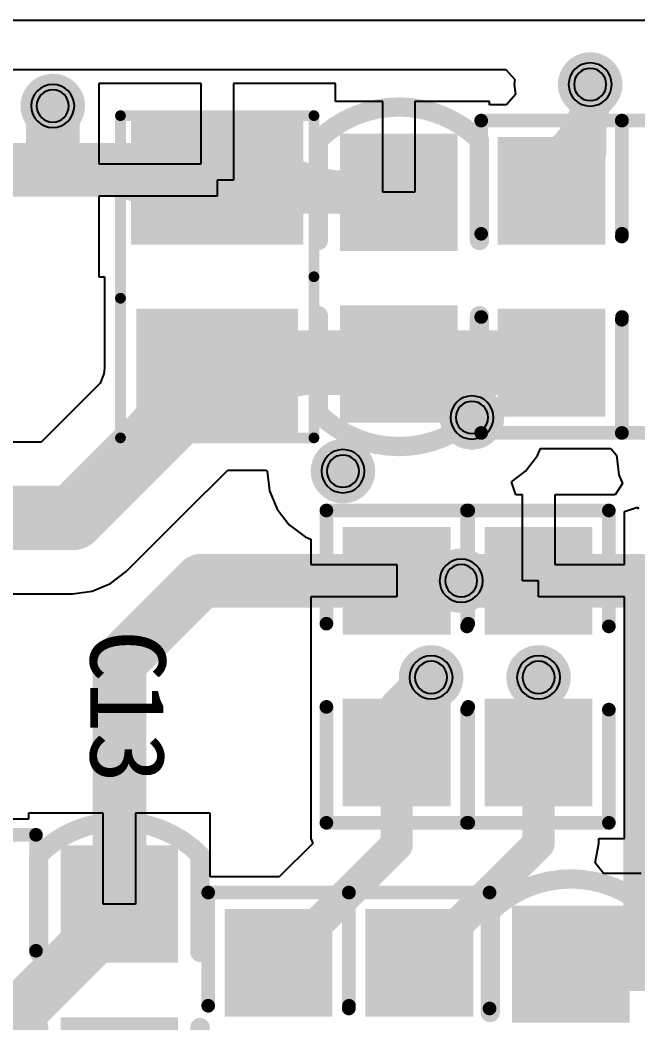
# Model space of a CAD drawing. Header units: inches. Extents: x 32166 to 66782, y 2386 to 7162.
# Drawn here: x 66272.28 to 66278.03, y 6876.12 to 6885.46 of the extents above; entities that cross this region are included whole.
import ezdxf

# ---------------------------------------------------------------- set-up
doc = ezdxf.new("R2010")
doc.units = ezdxf.units.IN
doc.header["$LTSCALE"] = 0.6431102362
doc.header["$MEASUREMENT"] = 0
for name, color, linetype in [('KEEPOUTLAYER', 6, 'CONTINUOUS'), ('MULTILAYER', 9, 'CONTINUOUS'), ('TOPLAYER', 1, 'CONTINUOUS'), ('TOPOVERLAY', 2, 'CONTINUOUS'), ('TOPPASTE', 8, 'CONTINUOUS'), ('TOPSOLDER', 216, 'CONTINUOUS')]:
    doc.layers.add(name, color=color, linetype=linetype)
doc.styles.get("Standard").update_dxf_attribs({"font": 'txt', "width": 0.8})

msp = doc.modelspace()

# ---------------------------------------------------------------- linework, layer by layer
at = {"layer": 'KEEPOUTLAYER'}
msp.add_line((66266.28585141567, 6885.462143530606), (66293.18585095566, 6885.462143530606), dxfattribs=at)
at = {"layer": 'MULTILAYER'}
for centre, radius, start, end in [((66277.58582881567, 6884.862119330606), 0.1499996999991708, 0, 180), ((66277.58582881567, 6884.862119330606), 0.1499996999991708, 180, 0), ((66272.58585151567, 6884.662145130606), 0.1499996999991708, 0, 180), ((66272.58585151567, 6884.662145130606), 0.1499996999991708, 180, 0), ((66276.48585133566, 6881.762143310607), 0.1499996999991708, 0, 180), ((66276.48585133566, 6881.762143310607), 0.1499996999991708, 180, 0), ((66275.28585119566, 6881.262144310606), 0.1499996999991708, 0, 180), ((66275.28585119566, 6881.262144310606), 0.1499996999991708, 180, 0), ((66276.38585153567, 6880.242143810607), 0.1499996999991708, 0, 180), ((66276.38585153567, 6880.242143810607), 0.1499997000064468, 180, 0), ((66276.10583177567, 6879.342130370606), 0.1499996999991708, 0, 180), ((66277.10582977567, 6879.342130370606), 0.1499996999991708, 0, 180), ((66276.10583177567, 6879.342130370606), 0.1499996999991708, 180, 0), ((66277.10582977567, 6879.342130370606), 0.1499996999991708, 180, 0)]:
    msp.add_arc(centre, radius, start, end, dxfattribs=at)
at = {"layer": 'TOPLAYER'}
for p, q in [((66272.07356907567, 6885.003328090606), (66276.80207117567, 6885.003328090606)), ((66276.80207117567, 6885.003328090606), (66276.88580989567, 6884.907841870607)), ((66273.96585129567, 6884.872139630606), (66273.01585319567, 6884.872139630606)), ((66273.01585319567, 6884.872139630606), (66273.01585319567, 6884.122141130607)), ((66273.96585129567, 6884.122141130607), (66273.96585129567, 6884.872139630606)), ((66275.21584879566, 6884.872139630606), (66274.26585069566, 6884.872139630606)), ((66274.26585069566, 6884.872139630606), (66274.26585069566, 6883.971887430606)), ((66275.21584879566, 6884.703917970606), (66275.21584879566, 6884.872139630606)), ((66276.88580989567, 6884.907841870607), (66276.87979009567, 6884.862119330606)), ((66276.87979009567, 6884.862119330606), (66276.89223101566, 6884.767626250607)), ((66276.89223101566, 6884.767626250607), (66276.80849229568, 6884.672140030607)), ((66275.65585553568, 6884.703917970606), (66275.21584879566, 6884.703917970606)), ((66275.65585553568, 6883.859164770606), (66275.65585553568, 6884.703917970606)), ((66276.65035443567, 6884.703917970606), (66275.95585493566, 6884.703917970606)), ((66275.95585493566, 6884.703917970606), (66275.95585493566, 6883.859164770606)), ((66276.65035443567, 6884.672140030607), (66276.65035443567, 6884.703917970606)), ((66276.80849229568, 6884.672140030607), (66276.65035443567, 6884.672140030607)), ((66273.01585319567, 6884.122141130607), (66273.96585129567, 6884.122141130607)), ((66274.26585069566, 6883.971887430606), (66274.11610499566, 6883.971887430606)), ((66274.11610499566, 6883.971887430606), (66274.11610499566, 6883.822141730607)), ((66274.11610499566, 6883.822141730607), (66273.01585319567, 6883.822141730607)), ((66273.01585319567, 6883.822141730607), (66273.01585319567, 6883.072143230606)), ((66275.95585493566, 6883.859164770606), (66275.65585553568, 6883.859164770606)), ((66273.01585319567, 6883.072143230606), (66273.06585055566, 6883.072143230606)), ((66273.06585055566, 6883.072138150606), (66273.06584801566, 6883.072135610606)), ((66273.06584801566, 6883.072135610606), (66273.06585309567, 6883.072133070606)), ((66273.06585055566, 6883.072143230606), (66273.06585055566, 6883.072138150606)), ((66273.06585309567, 6883.072133070606), (66273.06585309567, 6882.218017430607)), ((66273.06585309567, 6882.218017430607), (66273.05981297567, 6882.172139950606)), ((66273.06242917567, 6882.168223270606), (66273.02635609567, 6882.081134290606)), ((66273.05981297567, 6882.172139950606), (66273.05981043566, 6882.172139950606)), ((66273.05981043566, 6882.172139950606), (66273.06242917567, 6882.168223270606)), ((66273.02635609567, 6882.081134290606), (66272.47801327566, 6881.532791470607)), ((66272.47801327566, 6881.532791470607), (66271.90534741567, 6881.532791470607)), ((66277.09729791566, 6881.409123950607), (66277.12340149566, 6881.472146430606)), ((66277.12340149566, 6881.472146430606), (66277.77719241567, 6881.472146430606)), ((66277.77719241567, 6881.472146430606), (66277.82981359566, 6881.412141470606)), ((66276.98509595566, 6881.262898690607), (66277.09729791566, 6881.409123950607)), ((66277.82981359566, 6881.412141470606), (66277.85387247567, 6881.229408790607)), ((66274.02792381567, 6881.085723530607), (66274.21434203567, 6881.272141750606)), ((66274.21434203567, 6881.272141750606), (66274.57104439566, 6881.272141750606)), ((66274.57104439566, 6881.272141750606), (66274.57981247567, 6881.262141770607)), ((66274.57981247567, 6881.262141770607), (66274.60387135568, 6881.079409090607)), ((66276.85412339566, 6881.162401050607), (66276.98509595566, 6881.262898690607)), ((66277.85387247567, 6881.229408790607), (66277.88770273566, 6881.147737630607)), ((66276.89494627566, 6881.042139670606), (66276.85412339566, 6881.162401050607)), ((66277.88770273566, 6881.147737630607), (66277.81714407567, 6881.042139670606)), ((66273.26970841567, 6880.327508130606), (66274.01760887567, 6881.075408590606)), ((66274.01760887567, 6881.075408590606), (66274.01862487567, 6881.074392590606)), ((66274.01862487567, 6881.074392590606), (66274.02792381567, 6881.085723530607)), ((66274.60387135568, 6881.079409090607), (66274.67440461567, 6880.909124950606)), ((66276.95585039567, 6881.042139670606), (66276.89494627566, 6881.042139670606)), ((66276.95585039567, 6880.241887270607), (66276.95585039567, 6881.042139670606)), ((66277.81714407567, 6881.042139670606), (66277.25584979566, 6881.042139670606)), ((66277.25584979566, 6881.042139670606), (66277.25584979566, 6880.392140970606)), ((66274.67440461567, 6880.909124950606), (66274.78660657567, 6880.762899690606)), ((66277.90584849566, 6880.885756950606), (66278.02610987567, 6880.926579830606)), ((66278.02610987567, 6880.926579830606), (66278.03660769566, 6880.912899390607)), ((66277.90584849566, 6880.392140970606), (66277.90584849566, 6880.885756950606)), ((66274.78660657567, 6880.762899690606), (66274.93283183567, 6880.650697730606)), ((66274.93283183567, 6880.650697730606), (66274.98585179567, 6880.628736890607)), ((66274.98585179567, 6880.628736890607), (66274.98585179567, 6880.392143510606)), ((66274.98585179567, 6880.392143510606), (66275.78610419566, 6880.392143510606)), ((66275.78610419566, 6880.392143510606), (66275.78610419566, 6880.092144110607)), ((66277.25584979566, 6880.392140970606), (66277.90584849566, 6880.392140970606)), ((66273.12348315566, 6880.215306170607), (66273.26970841567, 6880.327508130606)), ((66272.95319901567, 6880.144772910607), (66273.12348315566, 6880.215306170607)), ((66277.10559609567, 6880.241887270607), (66276.95585039567, 6880.241887270607)), ((66277.10559609567, 6880.092141570607), (66277.10559609567, 6880.241887270607)), ((66271.87356693567, 6880.120714030607), (66272.77046379566, 6880.120714030607)), ((66272.77046379566, 6880.120714030607), (66272.95319901567, 6880.144772910607)), ((66275.78610419566, 6880.092144110607), (66274.98585179567, 6880.092144110607)), ((66274.98585179567, 6880.092144110607), (66274.98585179567, 6879.442145410607)), ((66277.90584849566, 6880.092141570607), (66277.10559609567, 6880.092141570607)), ((66277.90584849566, 6879.442142870606), (66277.90584849566, 6880.092141570607)), ((66274.98585179567, 6879.442145410607), (66274.98585179567, 6877.842153690606)), ((66277.90584849566, 6877.842146070607), (66277.90584849566, 6879.442142870606)), ((66272.36135107567, 6878.022140630606), (66271.30662623566, 6878.022140630606)), ((66273.05585057566, 6878.076643950606), (66272.36135107567, 6878.076643950606)), ((66272.36135107567, 6878.076643950606), (66272.36135107567, 6878.022140630606)), ((66273.05585057566, 6877.231890750607), (66273.05585057566, 6878.076643950606)), ((66274.05034947567, 6878.076643950606), (66273.35584997566, 6878.076643950606)), ((66273.35584997566, 6878.076643950606), (66273.35584997566, 6877.231890750607)), ((66274.05034947567, 6877.484862050606), (66274.05034947567, 6878.076643950606)), ((66274.98585179567, 6877.842153690606), (66274.98584671566, 6877.842148610606)), ((66274.98584671566, 6877.842148610606), (66274.98584925567, 6877.842148610606)), ((66274.98584925567, 6877.842148610606), (66275.00466303567, 6877.796730870607)), ((66277.66662367567, 6877.794863970606), (66277.66662367567, 6877.842146070607)), ((66277.66662367567, 6877.842146070607), (66277.90584849566, 6877.842146070607)), ((66275.00466303567, 6877.796730870607), (66274.69279421566, 6877.484862050606)), ((66277.63081221568, 6877.614816070607), (66277.66662367567, 6877.794863970606)), ((66277.71138101566, 6877.516642530607), (66277.63081221568, 6877.614816070607)), ((66274.69279421566, 6877.484862050606), (66274.05034947567, 6877.484862050606)), ((66278.06134729568, 6877.516642530607), (66277.71138101566, 6877.516642530607)), ((66273.35584997566, 6877.231890750607), (66273.05585057566, 6877.231890750607))]:
    msp.add_line(p, q, dxfattribs=at)
for points, const_width in [([(66277.43582911567, 6884.862119330606, 1), (66277.73582851567, 6884.862119330606, 1)], 0.2999994), ([(66277.51083023567, 6884.862119330606, 1), (66277.66082739567, 6884.862119330606, 1)], 0.1499997), ([(66277.51083023567, 6884.862119330606, 1), (66277.66082739567, 6884.862119330606, 1)], 0.1499997), ([(66277.51083023567, 6884.862073610606, 1), (66277.66082739567, 6884.862073610606, 1)], 0.1499997), ([(66277.51085309566, 6884.862142190606, 1), (66277.66085025566, 6884.862142190606, 1)], 0.1499997), ([(66272.43585181567, 6884.662145130606, 1), (66272.73585121566, 6884.662145130606, 1)], 0.2999994), ([(66272.46085303566, 6884.662145130606, 1), (66272.71084999567, 6884.662145130606, 1)], 0.2499995), ([(66277.40476491567, 6884.756054010606, 1), (66277.55476207567, 6884.756054010606, 1)], 0.1499997), ([(66277.61689555566, 6884.756054010606, 1), (66277.76689271568, 6884.756054010606, 1)], 0.1499997), ([(66277.51083023567, 6884.499988990607, 1), (66277.66082739567, 6884.499988990607, 1)], 0.1499997), ([(66277.51083023567, 6884.499988990607, 1), (66277.66082739567, 6884.499988990607, 1)], 0.1499997), ([(66277.51083023567, 6884.375203870606, 1), (66277.66082739567, 6884.375203870606, 1)], 0.1499997), ([(66274.42798143567, 6884.184272070606, 1), (66274.62798103566, 6884.184272070606, 1)], 0.1999996), ([(66277.51083023567, 6884.232118050606, 1), (66277.66082739567, 6884.232118050606, 1)], 0.1499997), ([(66277.51083023567, 6884.232118050606, 1), (66277.66082739567, 6884.232118050606, 1)], 0.1499997), ([(66272.46085303566, 6884.066753890606, 1), (66272.71084999567, 6884.066753890606, 1)], 0.2499995), ([(66272.46085303566, 6884.066753890606, 1), (66272.71084999567, 6884.066753890606, 1)], 0.2499995), ([(66272.46085303566, 6884.066753890606, 1), (66272.71084999567, 6884.066753890606, 1)], 0.2499995), ([(66272.95888607568, 6884.066753890606, 1), (66273.20888303567, 6884.066753890606, 1)], 0.2499995), ([(66273.89624005568, 6884.066753890606, 1), (66274.14623701567, 6884.066753890606, 1)], 0.2499995), ([(66275.53296779568, 6884.032306410607, 1), (66275.73296739567, 6884.032306410607, 1)], 0.1999996), ([(66277.03845119567, 6884.095445730607, 1), (66277.18844835566, 6884.095445730607, 1)], 0.1499997), ([(66273.61407653567, 6883.795365050606, 1), (66273.86407349567, 6883.795365050606, 1)], 0.2499995), ([(66274.12857385568, 6883.859418770607, 1), (66274.32857345567, 6883.859418770607, 1)], 0.1999996), ([(66275.11557975566, 6883.859418770607, 1), (66275.31557935567, 6883.859418770607, 1)], 0.1999996), ([(66275.11557975566, 6883.859418770607, 1), (66275.31557935567, 6883.859418770607, 1)], 0.1999996), ([(66275.21224961567, 6883.859418770607, 1), (66275.41224921567, 6883.859418770607, 1)], 0.1999996), ([(66275.70585543566, 6883.859418770607, 1), (66275.90585503567, 6883.859418770607, 1)], 0.1999996), ([(66277.15085381566, 6883.872141630607, 1), (66277.30085097568, 6883.872141630607, 1)], 0.1499997), ([(66277.17333535568, 6883.827480810607, 1), (66277.32333251566, 6883.827480810607, 1)], 0.1499997), ([(66275.53296779568, 6883.686531130606, 1), (66275.73296739567, 6883.686531130606, 1)], 0.1999996), ([(66274.06585617567, 6882.272144830607, 1), (66274.36585557567, 6882.272144830607, 1)], 0.2999994), ([(66274.06585617567, 6882.272144830607, 1), (66274.36585557567, 6882.272144830607, 1)], 0.2999994), ([(66274.84012691566, 6882.272144830607, 1), (66275.14012631567, 6882.272144830607, 1)], 0.2999994), ([(66275.65585553568, 6882.272144830607, 1), (66275.95585493566, 6882.272144830607, 1)], 0.2999994), ([(66275.66858347566, 6882.272144830607, 1), (66275.96858287568, 6882.272144830607, 1)], 0.2999994), ([(66277.07585269566, 6882.272144830607, 1), (66277.37585209566, 6882.272144830607, 1)], 0.2999994), ([(66273.61585199567, 6882.172139950606, 1), (66273.91585139566, 6882.172139950606, 1)], 0.2999994), ([(66273.96585129567, 6882.172139950606, 1), (66274.26585069566, 6882.172139950606, 1)], 0.2999994), ([(66273.96585129567, 6882.172139950606, 1), (66274.26585069566, 6882.172139950606, 1)], 0.2999994), ([(66274.25727311567, 6882.030717830607, 1), (66274.55727251567, 6882.030717830607, 1)], 0.2999994), ([(66276.33585163567, 6881.762143310607, 1), (66276.63585103567, 6881.762143310607, 1)], 0.2999994), ([(66273.36836455567, 6881.574653210606, 1), (66273.66836395566, 6881.574653210606, 1)], 0.2999994), ([(66275.13585149567, 6881.262144310606, 1), (66275.43585089566, 6881.262144310606, 1)], 0.2999994), ([(66272.62046409567, 6880.826752750607, 1), (66272.92046349567, 6880.826752750607, 1)], 0.2999994), ([(66272.62046409567, 6880.826752750607, 1), (66272.92046349567, 6880.826752750607, 1)], 0.2999994), ([(66276.23585183566, 6880.242143810607, 1), (66276.53585123568, 6880.242143810607, 1)], 0.2999994), ([(66273.84085281566, 6880.242143810607, 1), (66274.09084977568, 6880.242143810607, 1)], 0.2499995), ([(66273.84085281566, 6880.242143810607, 1), (66274.09084977568, 6880.242143810607, 1)], 0.2499995), ([(66275.66085171566, 6880.242143810607, 1), (66275.91084867567, 6880.242143810607, 1)], 0.2499995), ([(66275.66085171566, 6880.242143810607, 1), (66275.91084867567, 6880.242143810607, 1)], 0.2499995), ([(66278.02082921567, 6880.242143810607, 1), (66278.27082617566, 6880.242143810607, 1)], 0.2499995), ([(66278.02082921567, 6880.242143810607, 1), (66278.27082617566, 6880.242143810607, 1)], 0.2499995), ([(66278.02082921567, 6880.242143810607, 1), (66278.27082617566, 6880.242143810607, 1)], 0.2499995), ([(66273.08085179568, 6879.482142790606, 1), (66273.33084875566, 6879.482142790606, 1)], 0.2499995), ([(66273.08085179568, 6879.482142790606, 1), (66273.33084875566, 6879.482142790606, 1)], 0.2499995), ([(66275.95583207568, 6879.342130370606, 1), (66276.25583147566, 6879.342130370606, 1)], 0.2999994), ([(66276.95583007566, 6879.342130370606, 1), (66277.25582947567, 6879.342130370606, 1)], 0.2999994), ([(66275.97084093567, 6879.342130370606, 1), (66276.12083809567, 6879.342130370606, 1)], 0.1499997), ([(66275.97084093567, 6879.342130370606, 1), (66276.12083809567, 6879.342130370606, 1)], 0.1499997), ([(66276.03083319566, 6879.342130370606, 1), (66276.18083035568, 6879.342130370606, 1)], 0.1499997), ([(66277.03083119568, 6879.342130370606, 1), (66277.18082835566, 6879.342130370606, 1)], 0.1499997), ([(66277.03085151566, 6879.342110050607, 1), (66277.18084867566, 6879.342110050607, 1)], 0.1499997), ([(66277.03085151566, 6879.342110050607, 1), (66277.18084867566, 6879.342110050607, 1)], 0.1499997), ([(66275.71085161567, 6879.082141050607, 1), (66275.86084877566, 6879.082141050607, 1)], 0.1499997), ([(66275.71085161567, 6879.082141050607, 1), (66275.86084877566, 6879.082141050607, 1)], 0.1499997), ([(66275.49085459567, 6878.642147010607, 1), (66275.64085175567, 6878.642147010607, 1)], 0.1499997), ([(66275.71085161567, 6878.642147010607, 1), (66275.86084877566, 6878.642147010607, 1)], 0.1499997), ([(66275.71085161567, 6878.642147010607, 1), (66275.86084877566, 6878.642147010607, 1)], 0.1499997), ([(66275.71085161567, 6878.642147010607, 1), (66275.86084877566, 6878.642147010607, 1)], 0.1499997), ([(66277.03085151566, 6878.642144470607, 1), (66277.18084867566, 6878.642144470607, 1)], 0.1499997), ([(66277.03085151566, 6878.642144470607, 1), (66277.18084867566, 6878.642144470607, 1)], 0.1499997), ([(66273.08085179568, 6877.701709470606, 1), (66273.33084875566, 6877.701709470606, 1)], 0.2499995), ([(66273.08085179568, 6877.701709470606, 1), (66273.33084875566, 6877.701709470606, 1)], 0.2499995), ([(66275.71085161567, 6877.784863990606, 1), (66275.86084877566, 6877.784863990606, 1)], 0.1499997), ([(66275.71085161567, 6877.784863990606, 1), (66275.86084877566, 6877.784863990606, 1)], 0.1499997), ([(66277.03085151566, 6877.794863970606, 1), (66277.18084867566, 6877.794863970606, 1)], 0.1499997), ([(66277.03085151566, 6877.794863970606, 1), (66277.18084867566, 6877.794863970606, 1)], 0.1499997), ([(66272.94331841567, 6877.369678130606, 1), (66273.19331537567, 6877.369678130606, 1)], 0.2499995), ([(66273.21838517566, 6877.369678130606, 1), (66273.46838213567, 6877.369678130606, 1)], 0.2499995), ([(66272.88635129566, 6877.232144750606, 1), (66273.13634825568, 6877.232144750606, 1)], 0.2499995), ([(66273.08085179568, 6877.232144750606, 1), (66273.33084875566, 6877.232144750606, 1)], 0.2499995), ([(66273.08085179568, 6877.232144750606, 1), (66273.33084875566, 6877.232144750606, 1)], 0.2499995), ([(66273.08085179568, 6877.157537330606, 1), (66273.33084875566, 6877.157537330606, 1)], 0.2499995), ([(66273.08085179568, 6877.157537330606, 1), (66273.33084875566, 6877.157537330606, 1)], 0.2499995), ([(66272.69606211566, 6876.772750190607, 1), (66272.94605907566, 6876.772750190607, 1)], 0.2499995), ([(66277.41838693566, 6876.809676710606, 1), (66277.66838389567, 6876.809676710606, 1)], 0.2499995), ([(66277.28085355567, 6876.672143330607, 1), (66277.53085051567, 6876.672143330607, 1)], 0.2499995), ([(66277.75041827567, 6876.672143330607, 1), (66278.00041523567, 6876.672143330607, 1)], 0.2499995), ([(66277.75041827567, 6876.672143330607, 1), (66278.00041523567, 6876.672143330607, 1)], 0.2499995), ([(66278.02082921567, 6876.692166150607, 1), (66278.27082617566, 6876.692166150607, 1)], 0.2499995), ([(66274.61085127568, 6876.684863650607, 1), (66274.76084843566, 6876.684863650607, 1)], 0.1499997), ([(66275.92085119567, 6876.684863650607, 1), (66276.07084835567, 6876.684863650607, 1)], 0.1499997), ([(66277.41838693566, 6876.534609950606, 1), (66277.66838389567, 6876.534609950606, 1)], 0.2499995), ([(66271.98144073566, 6876.058126270606, 1), (66272.23143769566, 6876.058126270606, 1)], 0.2499995)]:
    msp.add_lwpolyline(points, format="xyb", close=True, dxfattribs=dict(at, const_width=const_width))
for points, const_width in [([(66277.58582881567, 6884.862073610606, -0.2833532446777434), (66277.11344977567, 6884.095445730607)], 0.2999994), ([(66277.47976349566, 6884.756054010606, -0.1989123673795613), (66277.58582881567, 6884.499988990607)], 0.2999994), ([(66277.58582881567, 6884.499988990607, -0.1989123673795613), (66277.69189413567, 6884.756054010606)], 0.2999994), ([(66277.58582881567, 6884.375203870606, -0.2833532446777434), (66277.24833393567, 6883.827480810607)], 0.2999994), ([(66275.31224941567, 6883.859418770607, -0.1989123673795613), (66274.52798123567, 6884.184272070606)], 0.3999992), ([(66273.08388455567, 6884.066753890606, -0.1989123673795613), (66273.73907501568, 6883.795365050606)], 0.499999), ([(66275.63296759567, 6884.032306410607, -0.1989123673795613), (66275.21557955566, 6883.859418770607)], 0.3999992), ([(66275.21557955566, 6883.859418770607, -0.1989123673795613), (66275.63296759567, 6883.686531130606)], 0.3999992), ([(66274.40727281568, 6882.030717830607, -0.1989123673795613), (66274.99012661567, 6882.272144830607)], 0.5999987999999999), ([(66273.76585169567, 6882.172139950606, -0.1989123673795613), (66273.51836425567, 6881.574653210606)], 0.5999987999999999), ([(66273.20585027567, 6877.701709470606, -0.1989123673795613), (66273.06831689566, 6877.369678130606)], 0.499999), ([(66273.34338365567, 6877.369678130606, -0.1989123673795613), (66273.20585027567, 6877.701709470606)], 0.499999), ([(66273.01134977567, 6877.232144750606, -0.1989123673795613), (66272.82106059567, 6876.772750190607)], 0.499999), ([(66277.87541675568, 6876.672143330607, -0.1989123673795613), (66277.54338541566, 6876.809676710606)], 0.499999), ([(66277.54338541566, 6876.534609950606, -0.1989123673795613), (66277.87541675568, 6876.672143330607)], 0.499999), ([(66271.92585029567, 6875.622145430607, -0.1989123673795613), (66272.10643921567, 6876.058126270606)], 0.499999)]:
    msp.add_lwpolyline(points, format="xyb", dxfattribs=dict(at, const_width=const_width))
for points, const_width in [([(66277.58582881567, 6884.862119330606), (66277.58585167566, 6884.862142190606)], 0.2999994), ([(66277.58582881567, 6884.232118050606), (66277.58582881567, 6884.862119330606)], 0.2999994), ([(66272.58585151567, 6884.066753890606), (66272.58585151567, 6884.662145130606)], 0.499999), ([(66277.22585239567, 6883.872141630607), (66277.58582881567, 6884.232118050606)], 0.2999994), ([(66271.17357087566, 6884.066753890606), (66272.58585151567, 6884.066753890606)], 0.499999), ([(66272.58585151567, 6884.066753890606), (66274.02123853567, 6884.066753890606)], 0.499999), ([(66274.22857365567, 6883.859418770607), (66275.80585523567, 6883.859418770607)], 0.3999992), ([(66274.11585099567, 6882.172139950606), (66274.21585587566, 6882.272144830607)], 0.5999987999999999), ([(66274.21585587566, 6882.272144830607), (66275.80585523567, 6882.272144830607)], 0.5999987999999999), ([(66275.81858317566, 6882.272144830607), (66277.22585239567, 6882.272144830607)], 0.5999987999999999), ([(66272.77046379566, 6880.826752750607), (66274.11585099567, 6882.172139950606)], 0.5999987999999999), ([(66271.07356853566, 6880.826752750607), (66272.77046379566, 6880.826752750607)], 0.5999987999999999), ([(66273.20585027567, 6879.482142790606), (66273.96585129567, 6880.242143810607)], 0.499999), ([(66273.96585129567, 6880.242143810607), (66275.78585019567, 6880.242143810607)], 0.499999), ([(66275.78585019567, 6880.242143810607), (66278.14582769567, 6880.242143810607)], 0.499999), ([(66278.14582769567, 6880.242143810607), (66279.26585085566, 6880.242143810607)], 0.499999), ([(66278.14582769567, 6876.692166150607), (66278.14582769567, 6880.242143810607)], 0.499999), ([(66273.20585027567, 6877.232144750606), (66273.20585027567, 6879.482142790606)], 0.499999), ([(66275.78585019567, 6879.082141050607), (66276.04583951566, 6879.342130370606)], 0.2999994), ([(66276.04583951566, 6879.342130370606), (66276.10583177567, 6879.342130370606)], 0.2999994), ([(66277.10582977567, 6879.342130370606), (66277.10585009566, 6879.342110050607)], 0.2999994), ([(66277.10585009566, 6878.642144470607), (66277.10585009566, 6879.342110050607)], 0.2999994), ([(66275.78585019567, 6878.642147010607), (66275.78585019567, 6879.082141050607)], 0.2999994), ([(66275.56585317566, 6878.642147010607), (66275.78585019567, 6878.642147010607)], 0.2999994), ([(66275.78585019567, 6877.784863990606), (66275.78585019567, 6878.642147010607)], 0.2999994), ([(66277.10585009566, 6877.794863970606), (66277.10585009566, 6878.642144470607)], 0.2999994), ([(66274.68584985567, 6876.684863650607), (66275.78585019567, 6877.784863990606)], 0.2999994), ([(66275.99584977567, 6876.684863650607), (66277.10585009566, 6877.794863970606)], 0.2999994), ([(66273.20585027567, 6877.157537330606), (66273.20585027567, 6877.232144750606)], 0.499999), ([(66271.77585059567, 6875.727537650606), (66273.20585027567, 6877.157537330606)], 0.499999), ([(66277.40585203568, 6876.672143330607), (66278.88040077567, 6876.672143330607)], 0.499999)]:
    msp.add_lwpolyline(points, dxfattribs=dict(at, const_width=const_width))
for points in [[(66274.81584959567, 6884.472140430606), (66273.41585239567, 6884.472140430606), (66274.81584959567, 6883.472142430606), (66273.41585239567, 6883.472142430606)], [(66276.25035523566, 6883.414918770606), (66276.25035523566, 6884.303918770606), (66275.36135523567, 6883.414918770606), (66275.36135523567, 6884.303918770606)], [(66277.62585159567, 6883.472142430606), (66277.62585159567, 6884.272140830606), (66276.82585319567, 6883.472142430606), (66276.82585319567, 6884.272140830606)], [(66276.25035523566, 6881.814916890607), (66276.25035523566, 6882.703916890607), (66275.36135523567, 6881.814916890607), (66275.36135523567, 6882.703916890607)], [(66274.76584969566, 6882.672138950606), (66273.46585229566, 6882.672138950606), (66274.76584969566, 6881.672140950606), (66273.46585229566, 6881.672140950606)], [(66277.62585159567, 6881.872145630607), (66277.62585159567, 6882.672144030606), (66276.82585319567, 6881.872145630607), (66276.82585319567, 6882.672144030606)], [(66276.18584939567, 6879.842144610606), (66276.18584939567, 6880.642143010607), (66275.38585099566, 6879.842144610606), (66275.38585099566, 6880.642143010607)], [(66276.70585089567, 6880.642140470607), (66276.70585089567, 6879.842142070606), (66277.50584929567, 6880.642140470607), (66277.50584929567, 6879.842142070606)], [(66276.18584939567, 6878.242147810606), (66276.18584939567, 6879.042146210606), (66275.38585099566, 6878.242147810606), (66275.38585099566, 6879.042146210606)], [(66276.70585089567, 6879.042143670606), (66276.70585089567, 6878.242145270606), (66277.50584929567, 6879.042143670606), (66277.50584929567, 6878.242145270606)], [(66272.76135027566, 6877.676644750606), (66272.76135027566, 6876.787644750606), (66273.65035027565, 6877.676644750606), (66273.65035027565, 6876.787644750606)], [(66274.28585065567, 6877.084862850606), (66274.28585065567, 6876.284864450607), (66275.08584905567, 6877.084862850606), (66275.08584905567, 6876.284864450607)], [(66275.59585057566, 6877.084862850606), (66275.59585057566, 6876.284864450607), (66276.39584897566, 6877.084862850606), (66276.39584897566, 6876.284864450607)], [(66277.85035203566, 6876.227643330607), (66277.85035203566, 6877.116643330606), (66276.96135203567, 6876.227643330607), (66276.96135203567, 6877.116643330606)]]:
    msp.add_solid(points, dxfattribs=at)
at = {"layer": 'TOPOVERLAY', "const_width": 0.17999964}
for points in [[(66275.05585673566, 6884.342140690606, -0.414213562372877), (66276.55585881567, 6884.342140690606)], [(66276.55585627566, 6881.802140690606, -0.414213562372877), (66275.05585419567, 6881.802140690606)], [(66272.45584923567, 6877.689420950606, -0.414213562372877), (66273.95585131567, 6877.689420950606)], [(66276.65585353566, 6877.154865250606, -0.414213562372877), (66278.15585561567, 6877.154865250606)]]:
    msp.add_lwpolyline(points, format="xyb", dxfattribs=at)
at = {"layer": 'TOPOVERLAY'}
for points, const_width in [([(66273.21585279566, 6882.872138550607), (66273.21585279566, 6884.572140230606)], 0.0999998), ([(66273.21585279566, 6884.572140230606), (66275.01585173566, 6884.572140230606)], 0.0999998), ([(66275.01585173566, 6883.072140690607), (66275.01585173566, 6884.572140230606)], 0.0999998), ([(66276.57185573567, 6884.526138290606), (66277.87984651567, 6884.526138290606)], 0.127), ([(66276.57185573567, 6883.472139890606), (66276.57185573567, 6884.526138290606)], 0.127), ([(66277.87984651567, 6884.526138290606), (66277.87984905567, 6883.446744970606)], 0.127), ([(66277.88185565567, 6884.526138290606), (66279.18984643568, 6884.526138290606)], 0.127), ([(66277.88185565567, 6883.472139890606), (66277.88185565567, 6884.526138290606)], 0.127), ([(66275.05585673566, 6883.409414590607), (66275.05585673566, 6884.342140690606)], 0.17999964), ([(66276.55585627566, 6883.409414590607), (66276.55585627566, 6884.342140690606)], 0.17999964), ([(66275.01585173566, 6881.572141150607), (66275.01585173566, 6883.072140690607)], 0.0999998), ([(66273.21585279566, 6881.572141150607), (66273.21585279566, 6882.872138550607)], 0.0999998), ([(66275.05585673566, 6881.802140690606), (66275.05585673566, 6882.709415990606)], 0.17999964), ([(66276.55585627566, 6881.802140690606), (66276.55585627566, 6882.709415990606)], 0.17999964), ([(66276.57185319567, 6881.618145630606), (66276.57185319567, 6882.697544030607)], 0.127), ([(66277.87985159567, 6881.618145630606), (66277.87985159567, 6882.672144030606)], 0.127), ([(66277.88185311566, 6881.618145630606), (66277.88185311566, 6882.697544030607)], 0.127), ([(66276.57185319567, 6881.618145630606), (66277.87985159567, 6881.618145630606)], 0.127), ([(66277.88185311566, 6881.618145630606), (66279.18985151566, 6881.618145630606)], 0.127), ([(66273.21585279566, 6881.572141150607), (66275.01585173566, 6881.572141150607)], 0.0999998), ([(66275.13185353565, 6880.896140470606), (66276.43984431567, 6880.896140470606)], 0.127), ([(66275.13185353565, 6879.842142070606), (66275.13185353565, 6880.896140470606)], 0.127), ([(66276.43984431567, 6880.896140470606), (66276.43984685568, 6879.816747150606)], 0.127), ([(66276.45185089565, 6880.896140470606), (66277.75984929566, 6880.896140470606)], 0.127), ([(66276.45185089565, 6879.842142070606), (66276.45185089565, 6880.896140470606)], 0.127), ([(66277.75984929566, 6879.816742070607), (66277.75984929566, 6880.896140470606)], 0.127), ([(66275.13185099566, 6877.988147810606), (66275.13185099566, 6879.067546210606)], 0.127), ([(66276.45185343566, 6879.067541130607), (66276.45185597567, 6877.988147810606)], 0.127), ([(66276.43984939567, 6877.988147810606), (66276.43984939567, 6879.042146210606)], 0.127), ([(66277.75984675567, 6877.988147810606), (66277.75984675567, 6879.042146210606)], 0.127), ([(66275.13185099566, 6877.988147810606), (66276.43984939567, 6877.988147810606)], 0.127), ([(66276.45185597567, 6877.988147810606), (66277.75984675567, 6877.988147810606)], 0.127), ([(66271.12185139567, 6877.876141430606), (66272.42984979568, 6877.876141430606)], 0.127), ([(66272.42984979568, 6876.796743030606), (66272.42984979568, 6877.876141430606)], 0.127), ([(66272.45584923567, 6876.782145650606), (66272.45584923567, 6877.689420950606)], 0.17999964), ([(66273.95584877566, 6876.782145650606), (66273.95584877566, 6877.689420950606)], 0.17999964), ([(66274.03185065567, 6877.338862850606), (66275.33984905567, 6877.338862850606)], 0.127), ([(66274.03185065567, 6876.284864450607), (66274.03185065567, 6877.338862850606)], 0.127), ([(66275.33984905567, 6876.259464450606), (66275.33984905567, 6877.338862850606)], 0.127), ([(66275.34185057567, 6877.338862850606), (66276.64984897568, 6877.338862850606)], 0.127), ([(66275.34185057567, 6876.284864450607), (66275.34185057567, 6877.338862850606)], 0.127), ([(66276.64984897568, 6876.259464450606), (66276.64984897568, 6877.338862850606)], 0.127), ([(66276.65585353566, 6876.222139150606), (66276.65585353566, 6877.154865250606)], 0.17999964), ([(66272.45584923567, 6875.149420950606), (66272.45584923567, 6876.082147050606)], 0.17999964), ([(66273.95584877566, 6875.149420950606), (66273.95584877566, 6876.082147050606)], 0.17999964)]:
    msp.add_lwpolyline(points, dxfattribs=dict(at, const_width=const_width))
for points, const_width in [([(66273.24085147567, 6884.572140230606, 1), (66273.19085411567, 6884.572140230606, 1)], 0.0499999), ([(66273.24085147567, 6884.572140230606, 1), (66273.19085411567, 6884.572140230606, 1)], 0.0499999), ([(66275.04085041567, 6884.572140230606, 1), (66274.99085305567, 6884.572140230606, 1)], 0.0499999), ([(66275.04085041567, 6884.572140230606, 1), (66274.99085305567, 6884.572140230606, 1)], 0.0499999), ([(66276.57185573567, 6884.494388290606, 1), (66276.57185573567, 6884.557888290607, 1)], 0.0635), ([(66276.57185573567, 6884.494388290606, 1), (66276.57185573567, 6884.557888290607, 1)], 0.0635), ([(66277.87984651567, 6884.494388290606, 1), (66277.87984651567, 6884.557888290607, 1)], 0.0635), ([(66277.87984651567, 6884.494388290606, 1), (66277.87984651567, 6884.557888290607, 1)], 0.0635), ([(66277.88185565567, 6884.494388290606, 1), (66277.88185565567, 6884.557888290607, 1)], 0.0635), ([(66277.88185565567, 6884.494388290606, 1), (66277.88185565567, 6884.557888290607, 1)], 0.0635), ([(66275.01085809566, 6884.342140690606, 1), (66275.10085537567, 6884.342140690606, 1)], 0.08999982), ([(66275.01085809566, 6884.342140690606, 1), (66275.10085537567, 6884.342140690606, 1)], 0.08999982), ([(66276.51085763567, 6884.342140690606, 1), (66276.60085491567, 6884.342140690606, 1)], 0.08999982), ([(66276.51086017567, 6884.342140690606, 1), (66276.60085745566, 6884.342140690606, 1)], 0.08999982), ([(66276.57185573567, 6883.440389890606, 1), (66276.57185573567, 6883.503889890606, 1)], 0.0635), ([(66277.88185565567, 6883.440389890606, 1), (66277.88185565567, 6883.503889890606, 1)], 0.0635), ([(66275.01085809566, 6883.409414590607, 1), (66275.10085537567, 6883.409414590607, 1)], 0.08999982), ([(66276.51085763567, 6883.409414590607, 1), (66276.60085491567, 6883.409414590607, 1)], 0.08999982), ([(66277.87984905567, 6883.414994970606, 1), (66277.87984905567, 6883.478494970606, 1)], 0.0635), ([(66275.04085041567, 6883.072140690607, 1), (66274.99085305567, 6883.072140690607, 1)], 0.0499999), ([(66275.04085041567, 6883.072140690607, 1), (66274.99085305567, 6883.072140690607, 1)], 0.0499999), ([(66273.24085147567, 6882.872138550607, 1), (66273.19085411567, 6882.872138550607, 1)], 0.0499999), ([(66273.24085147567, 6882.872138550607, 1), (66273.19085411567, 6882.872138550607, 1)], 0.0499999), ([(66275.01085809566, 6882.709415990606, 1), (66275.10085537567, 6882.709415990606, 1)], 0.08999982), ([(66276.51085763567, 6882.709415990606, 1), (66276.60085491567, 6882.709415990606, 1)], 0.08999982), ([(66276.57185319567, 6882.665794030607, 1), (66276.57185319567, 6882.729294030607, 1)], 0.0635), ([(66277.87985159567, 6882.640394030606, 1), (66277.87985159567, 6882.703894030607, 1)], 0.0635), ([(66277.88185311566, 6882.665794030607, 1), (66277.88185311566, 6882.729294030607, 1)], 0.0635), ([(66275.01085555567, 6881.802140690606, 1), (66275.10085283566, 6881.802140690606, 1)], 0.08999982), ([(66275.01085809566, 6881.802140690606, 1), (66275.10085537567, 6881.802140690606, 1)], 0.08999982), ([(66276.51085763567, 6881.802140690606, 1), (66276.60085491567, 6881.802140690606, 1)], 0.08999982), ([(66276.51085763567, 6881.802140690606, 1), (66276.60085491567, 6881.802140690606, 1)], 0.08999982), ([(66276.57185319567, 6881.586395630606, 1), (66276.57185319567, 6881.649895630606, 1)], 0.0635), ([(66276.57185319567, 6881.586395630606, 1), (66276.57185319567, 6881.649895630606, 1)], 0.0635), ([(66277.87985159567, 6881.586395630606, 1), (66277.87985159567, 6881.649895630606, 1)], 0.0635), ([(66277.87985159567, 6881.586395630606, 1), (66277.87985159567, 6881.649895630606, 1)], 0.0635), ([(66277.88185311566, 6881.586395630606, 1), (66277.88185311566, 6881.649895630606, 1)], 0.0635), ([(66277.88185311566, 6881.586395630606, 1), (66277.88185311566, 6881.649895630606, 1)], 0.0635), ([(66273.24085147567, 6881.572141150607, 1), (66273.19085411567, 6881.572141150607, 1)], 0.0499999), ([(66273.24085147567, 6881.572141150607, 1), (66273.19085411567, 6881.572141150607, 1)], 0.0499999), ([(66275.04085041567, 6881.572141150607, 1), (66274.99085305567, 6881.572141150607, 1)], 0.0499999), ([(66275.04085041567, 6881.572141150607, 1), (66274.99085305567, 6881.572141150607, 1)], 0.0499999), ([(66275.13185353565, 6880.864390470606, 1), (66275.13185353565, 6880.927890470606, 1)], 0.0635), ([(66275.13185353565, 6880.864390470606, 1), (66275.13185353565, 6880.927890470606, 1)], 0.0635), ([(66276.43984431567, 6880.864390470606, 1), (66276.43984431567, 6880.927890470606, 1)], 0.0635), ([(66276.43984431567, 6880.864390470606, 1), (66276.43984431567, 6880.927890470606, 1)], 0.0635), ([(66276.45185089565, 6880.927890470606, 1), (66276.45185089565, 6880.864390470606, 1)], 0.0635), ([(66276.45185089565, 6880.927890470606, 1), (66276.45185089565, 6880.864390470606, 1)], 0.0635), ([(66277.75984929566, 6880.927890470606, 1), (66277.75984929566, 6880.864390470606, 1)], 0.0635), ([(66277.75984929566, 6880.927890470606, 1), (66277.75984929566, 6880.864390470606, 1)], 0.0635), ([(66275.13185353565, 6879.810392070606, 1), (66275.13185353565, 6879.873892070606, 1)], 0.0635), ([(66276.43984685568, 6879.784997150606, 1), (66276.43984685568, 6879.848497150606, 1)], 0.0635), ([(66276.45185089565, 6879.873892070606, 1), (66276.45185089565, 6879.810392070606, 1)], 0.0635), ([(66277.75984929566, 6879.848492070607, 1), (66277.75984929566, 6879.784992070607, 1)], 0.0635), ([(66275.13185099566, 6879.035796210606, 1), (66275.13185099566, 6879.099296210607, 1)], 0.0635), ([(66276.45185343566, 6879.099291130607, 1), (66276.45185343566, 6879.035791130606, 1)], 0.0635), ([(66276.43984939567, 6879.010396210606, 1), (66276.43984939567, 6879.073896210606, 1)], 0.0635), ([(66277.75984675567, 6879.073896210606, 1), (66277.75984675567, 6879.010396210606, 1)], 0.0635), ([(66275.13185099566, 6877.956397810606, 1), (66275.13185099566, 6878.019897810606, 1)], 0.0635), ([(66275.13185099566, 6877.956397810606, 1), (66275.13185099566, 6878.019897810606, 1)], 0.0635), ([(66276.43984939567, 6877.956397810606, 1), (66276.43984939567, 6878.019897810606, 1)], 0.0635), ([(66276.43984939567, 6877.956397810606, 1), (66276.43984939567, 6878.019897810606, 1)], 0.0635), ([(66276.45185597567, 6878.019897810606, 1), (66276.45185597567, 6877.956397810606, 1)], 0.0635), ([(66276.45185597567, 6878.019897810606, 1), (66276.45185597567, 6877.956397810606, 1)], 0.0635), ([(66277.75984675567, 6878.019897810606, 1), (66277.75984675567, 6877.956397810606, 1)], 0.0635), ([(66277.75984675567, 6878.019897810606, 1), (66277.75984675567, 6877.956397810606, 1)], 0.0635), ([(66272.42984979568, 6877.907891430606, 1), (66272.42984979568, 6877.844391430606, 1)], 0.0635), ([(66272.42984979568, 6877.907891430606, 1), (66272.42984979568, 6877.844391430606, 1)], 0.0635), ([(66272.50084787566, 6877.689420950606, 1), (66272.41085059565, 6877.689420950606, 1)], 0.08999982), ([(66272.50084787566, 6877.689420950606, 1), (66272.41085059565, 6877.689420950606, 1)], 0.08999982), ([(66274.00084741566, 6877.689420950606, 1), (66273.91085013567, 6877.689420950606, 1)], 0.08999982), ([(66274.00084995566, 6877.689420950606, 1), (66273.91085267566, 6877.689420950606, 1)], 0.08999982), ([(66274.03185065567, 6877.370612850606, 1), (66274.03185065567, 6877.307112850606, 1)], 0.0635), ([(66274.03185065567, 6877.370612850606, 1), (66274.03185065567, 6877.307112850606, 1)], 0.0635), ([(66275.33984905567, 6877.370612850606, 1), (66275.33984905567, 6877.307112850606, 1)], 0.0635), ([(66275.33984905567, 6877.370612850606, 1), (66275.33984905567, 6877.307112850606, 1)], 0.0635), ([(66275.34185057567, 6877.370612850606, 1), (66275.34185057567, 6877.307112850606, 1)], 0.0635), ([(66275.34185057567, 6877.370612850606, 1), (66275.34185057567, 6877.307112850606, 1)], 0.0635), ([(66276.64984897568, 6877.370612850606, 1), (66276.64984897568, 6877.307112850606, 1)], 0.0635), ([(66276.64984897568, 6877.370612850606, 1), (66276.64984897568, 6877.307112850606, 1)], 0.0635), ([(66276.61085489567, 6877.154865250606, 1), (66276.70085217568, 6877.154865250606, 1)], 0.08999982), ([(66276.61085489567, 6877.154865250606, 1), (66276.70085217568, 6877.154865250606, 1)], 0.08999982), ([(66272.50084787566, 6876.782145650606, 1), (66272.41085059565, 6876.782145650606, 1)], 0.08999982), ([(66272.42984979568, 6876.828493030606, 1), (66272.42984979568, 6876.764993030606, 1)], 0.0635), ([(66274.00084741566, 6876.782145650606, 1), (66273.91085013567, 6876.782145650606, 1)], 0.08999982), ([(66274.03185065567, 6876.316614450607, 1), (66274.03185065567, 6876.253114450607, 1)], 0.0635), ([(66275.34185057567, 6876.316614450607, 1), (66275.34185057567, 6876.253114450607, 1)], 0.0635), ([(66275.33984905567, 6876.291214450606, 1), (66275.33984905567, 6876.227714450606, 1)], 0.0635), ([(66276.61085489567, 6876.222139150606, 1), (66276.70085217568, 6876.222139150606, 1)], 0.08999982), ([(66276.64984897568, 6876.291214450606, 1), (66276.64984897568, 6876.227714450606, 1)], 0.0635), ([(66272.50084787566, 6876.082147050606, 1), (66272.41085059565, 6876.082147050606, 1)], 0.08999982), ([(66274.00084741566, 6876.082147050606, 1), (66273.91085013567, 6876.082147050606, 1)], 0.08999982)]:
    msp.add_lwpolyline(points, format="xyb", close=True, dxfattribs=dict(at, const_width=const_width))
at = {"layer": 'TOPPASTE'}
for points in [[(66274.81584959567, 6884.472140430606), (66273.41585239567, 6884.472140430606), (66274.81584959567, 6883.472142430606), (66273.41585239567, 6883.472142430606)], [(66276.25035523566, 6883.414918770606), (66276.25035523566, 6884.303918770606), (66275.36135523567, 6883.414918770606), (66275.36135523567, 6884.303918770606)], [(66277.62585159567, 6883.472142430606), (66277.62585159567, 6884.272140830606), (66276.82585319567, 6883.472142430606), (66276.82585319567, 6884.272140830606)], [(66276.25035523566, 6881.814916890607), (66276.25035523566, 6882.703916890607), (66275.36135523567, 6881.814916890607), (66275.36135523567, 6882.703916890607)], [(66274.76584969566, 6882.672138950606), (66273.46585229566, 6882.672138950606), (66274.76584969566, 6881.672140950606), (66273.46585229566, 6881.672140950606)], [(66277.62585159567, 6881.872145630607), (66277.62585159567, 6882.672144030606), (66276.82585319567, 6881.872145630607), (66276.82585319567, 6882.672144030606)], [(66276.18584939567, 6879.842144610606), (66276.18584939567, 6880.642143010607), (66275.38585099566, 6879.842144610606), (66275.38585099566, 6880.642143010607)], [(66276.70585089567, 6880.642140470607), (66276.70585089567, 6879.842142070606), (66277.50584929567, 6880.642140470607), (66277.50584929567, 6879.842142070606)], [(66276.18584939567, 6878.242147810606), (66276.18584939567, 6879.042146210606), (66275.38585099566, 6878.242147810606), (66275.38585099566, 6879.042146210606)], [(66276.70585089567, 6879.042143670606), (66276.70585089567, 6878.242145270606), (66277.50584929567, 6879.042143670606), (66277.50584929567, 6878.242145270606)], [(66272.76135027566, 6877.676644750606), (66272.76135027566, 6876.787644750606), (66273.65035027565, 6877.676644750606), (66273.65035027565, 6876.787644750606)], [(66274.28585065567, 6877.084862850606), (66274.28585065567, 6876.284864450607), (66275.08584905567, 6877.084862850606), (66275.08584905567, 6876.284864450607)], [(66275.59585057566, 6877.084862850606), (66275.59585057566, 6876.284864450607), (66276.39584897566, 6877.084862850606), (66276.39584897566, 6876.284864450607)], [(66277.85035203566, 6876.227643330607), (66277.85035203566, 6877.116643330606), (66276.96135203567, 6876.227643330607), (66276.96135203567, 6877.116643330606)]]:
    msp.add_solid(points, dxfattribs=at)
at = {"layer": 'TOPSOLDER'}
for centre, radius, start, end in [((66277.58582881566, 6884.862119330606), 0.2007997000036994, 0, 180), ((66272.58585151567, 6884.662145130606), 0.2007996999964234, 0, 180), ((66277.58582881566, 6884.862119330606), 0.2007996999964234, 180, 0), ((66272.58585151567, 6884.662145130606), 0.2007997000036994, 180, 0), ((66276.48585133566, 6881.762143310607), 0.2007996999964234, 0, 180), ((66276.48585133566, 6881.762143310607), 0.2007996999964234, 180, 0), ((66275.28585119567, 6881.262144310606), 0.2007996999964234, 0, 180), ((66275.28585119567, 6881.262144310606), 0.2007997000036994, 180, 0), ((66276.38585153567, 6880.242143810607), 0.2007996999964234, 0, 180), ((66276.38585153567, 6880.242143810607), 0.2007997000036994, 180, 0), ((66276.10583177567, 6879.342130370606), 0.2007996999964234, 0, 180), ((66277.10582977567, 6879.342130370606), 0.2007996999964234, 0, 180), ((66276.10583177567, 6879.342130370606), 0.2007997000036994, 180, 0), ((66277.10582977567, 6879.342130370606), 0.2007997000036994, 180, 0)]:
    msp.add_arc(centre, radius, start, end, dxfattribs=at)
for points in [[(66274.91744959567, 6884.573740430606), (66273.31425239566, 6884.573740430606), (66274.91744959567, 6883.370542430606), (66273.31425239566, 6883.370542430606)], [(66276.35195523567, 6883.313318770606), (66276.35195523567, 6884.405518770606), (66275.25975523566, 6883.313318770606), (66275.25975523566, 6884.405518770606)], [(66277.72745159567, 6883.370542430606), (66277.72745159567, 6884.373740830606), (66276.72425319567, 6883.370542430606), (66276.72425319567, 6884.373740830606)], [(66274.86744969567, 6882.773738950606), (66273.36425229567, 6882.773738950606), (66274.86744969567, 6881.570540950606), (66273.36425229567, 6881.570540950606)], [(66276.35195523567, 6881.713316890607), (66276.35195523567, 6882.805516890607), (66275.25975523566, 6881.713316890607), (66275.25975523566, 6882.805516890607)], [(66277.72745159567, 6881.770545630607), (66277.72745159567, 6882.773744030606), (66276.72425319567, 6881.770545630607), (66276.72425319567, 6882.773744030606)], [(66276.28744939566, 6879.740544610606), (66276.28744939566, 6880.743743010607), (66275.28425099567, 6879.740544610606), (66275.28425099567, 6880.743743010607)], [(66276.60425089567, 6880.743740470607), (66276.60425089567, 6879.740542070606), (66277.60744929567, 6880.743740470607), (66277.60744929567, 6879.740542070606)], [(66276.28744939566, 6878.140547810606), (66276.28744939566, 6879.143746210606), (66275.28425099567, 6878.140547810606), (66275.28425099567, 6879.143746210606)], [(66276.60425089567, 6879.143743670606), (66276.60425089567, 6878.140545270606), (66277.60744929567, 6879.143743670606), (66277.60744929567, 6878.140545270606)], [(66272.65975027566, 6877.778244750606), (66272.65975027566, 6876.686044750606), (66273.75195027566, 6877.778244750606), (66273.75195027566, 6876.686044750606)], [(66274.18425065567, 6877.186462850606), (66274.18425065567, 6876.183264450607), (66275.18744905567, 6877.186462850606), (66275.18744905567, 6876.183264450607)], [(66275.49425057566, 6877.186462850606), (66275.49425057566, 6876.183264450607), (66276.49744897566, 6877.186462850606), (66276.49744897566, 6876.183264450607)], [(66277.95195203567, 6876.126043330607), (66277.95195203567, 6877.218243330606), (66276.85975203567, 6876.126043330607), (66276.85975203567, 6877.218243330606)], [(66272.65975027566, 6876.178242870606), (66272.65975027566, 6875.086042870606), (66273.75195027566, 6876.178242870606), (66273.75195027566, 6875.086042870606)]]:
    msp.add_solid(points, dxfattribs=at)

# ---------------------------------------------------------------- texts
at = {"layer": 'TOPOVERLAY'}
msp.add_text('C13', height=0.7000011399999999, rotation=269.9999999999763, dxfattribs=at).set_placement((66272.93585081567, 6879.782144730607))

doc.saveas('drawing.dxf')
